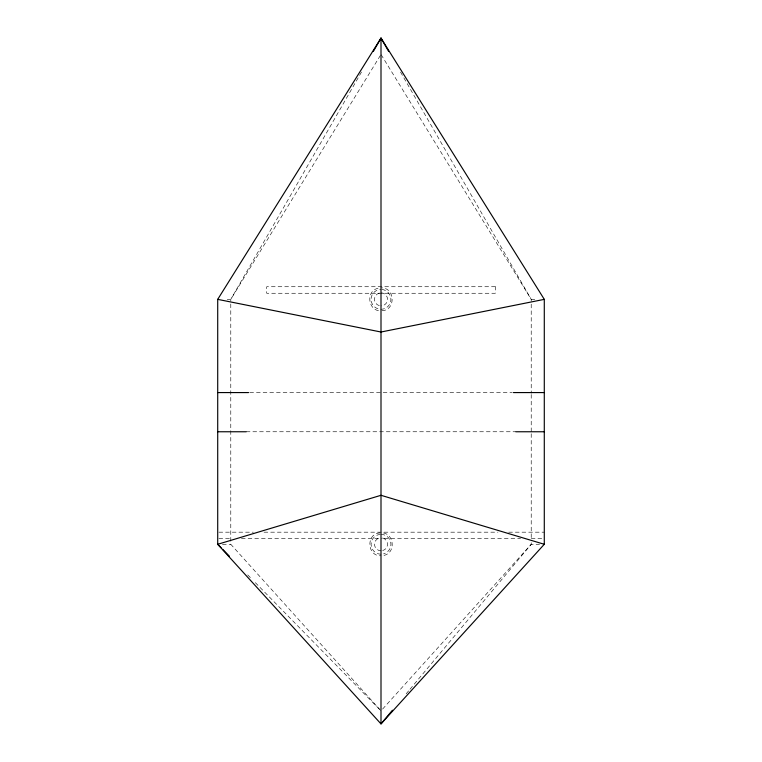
<?xml version="1.0" encoding="UTF-8"?>
<svg xmlns="http://www.w3.org/2000/svg" width="762" height="762" viewBox="0 0 762 762"><rect width="100%" height="100%" fill="white"/><g stroke="black" fill="none" stroke-linecap="round" stroke-linejoin="round"><path stroke-width="0.57" stroke-dasharray="3.81 2.86" d="M361.483 72.047L230.781 299.361L230.781 544.287L381 710.841L254.375 581.673M380.381 55.445L230.781 299.361L227.219 299.361M406.165 693.811L409.213 690.162M409.975 689.258L531.219 544.287L531.219 541.906M382.591 709.079L531.219 544.287L539.534 544.287M378.028 288.255C365.379 291.046 368.065 311.429 381 310.848M383.972 555.393C396.621 552.602 393.935 532.209 381 532.79M381.991 310.725C396.135 310.267 395.135 287.226 381 287.865M380.009 532.924C365.865 533.371 366.865 556.422 381 555.784M534.781 299.361L531.219 299.361L381 54.426M249.774 392.573L512.226 392.573M246.212 431.759L515.788 431.759M218.904 532.181L253.336 532.181M264.023 532.181L497.977 532.181M508.664 532.181L544.287 532.181M218.904 538.715L230.753 538.705M241.421 538.705L382.086 538.667M384.267 538.667L520.579 538.705M531.247 538.705L544.287 538.715M222.466 544.287L230.781 544.287M247.707 574.881L251.041 578.272M400.517 72.047L531.219 299.361L531.219 302.924M531.219 304.114L531.219 393.287M531.219 394.478L531.219 432.521M531.219 433.711L531.219 540.715M381 292.827A6.534 6.534 0 0 1 387.534 299.361A6.534 6.534 0 0 1 381 305.886M379.314 305.667A6.534 6.534 0 0 1 379.314 293.046M382.686 537.982A6.534 6.534 0 0 1 382.686 550.593M381 550.821A6.534 6.534 0 0 1 379.314 537.982M381 534.362A9.925 9.925 0 0 1 383.572 553.879M381 554.212A9.925 9.925 0 0 1 371.084 544.716A9.925 9.925 0 0 1 380.133 534.4M381.867 289.465A9.925 9.925 0 0 1 389.296 304.81A9.925 9.925 0 0 1 372.266 304.067A9.925 9.925 0 0 1 381 289.427M495.3 286.731L266.7 286.731L266.7 293.265L495.3 293.265L495.3 286.731"/><path stroke-width="1.14" d="M373.313 51.473L381 38.1L544.287 299.361L544.287 544.287L381 723.9L217.713 544.287L217.713 299.361L381 38.1L388.687 51.473M392.44 710.222L381 723.9L381 38.1M544.287 299.361L381 332.013L217.713 299.361M217.713 392.573L248.593 392.573M513.407 392.573L544.287 392.573M217.713 431.759L246.212 431.759M515.788 431.759L544.287 431.759M544.287 544.287L381 495.3L217.713 544.287L221.047 547.688M222.714 549.383L229.381 556.184"/></g></svg>
